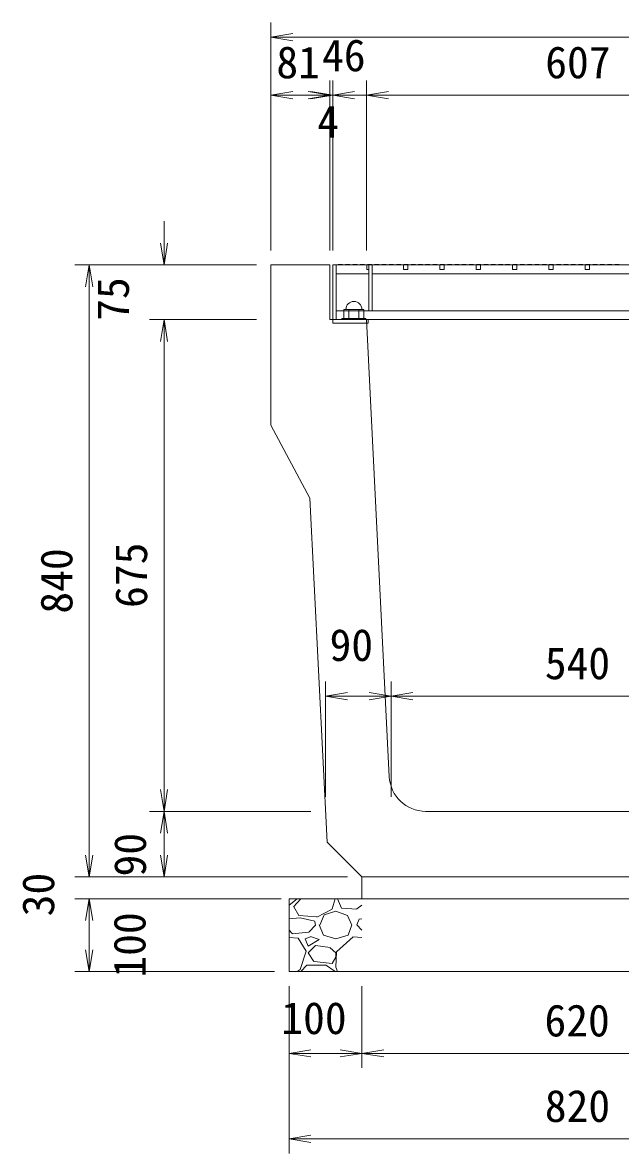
# Model space of a CAD drawing. Units: millimetres, scale not verified. Extents: x 0 to 84100, y 0 to 59400.
# Drawn here: x 34491 to 38599, y 9897 to 17658 of the extents above; entities that cross this region are included whole.
import ezdxf
from ezdxf.enums import TextEntityAlignment as Align

# ---------------------------------------------------------------- set-up
doc = ezdxf.new("R2010")
doc.units = ezdxf.units.MM
doc.header["$LTSCALE"] = 100
for name, color, linetype, lineweight in [('D-STR-DIM（寸法）', 7, 'Continuous', 18), ('D-STR-STR2（構造物）', 4, 'Continuous', 18), ('D-STR-STRn（構造物）', 7, 'Continuous', 18), ('D-STR（構造物外形線）', 1, 'Continuous', 18)]:
    doc.layers.add(name, color=color, linetype=linetype, lineweight=lineweight)
doc.styles.add('ＭＳ ゴシック', font='')
doc.styles.get('ＭＳ ゴシック').set_extended_font_data('MS Gothic')

msp = doc.modelspace()

# ---------------------------------------------------------------- linework, layer by layer
at = {"layer": 'D-STR-DIM（寸法）'}
for p, q in [((36197.7, 16094.7), (36197.7, 17658.4)), ((36197.7, 17558.4), (36347.7, 17583.4)), ((36347.7, 17533.4), (36197.7, 17558.4)), ((36197.7, 17558.4), (36347.7, 17558.4)), ((40397.7, 17558.4), (36347.7, 17558.4)), ((36197.7, 16094.7), (36197.7, 17260.2)), ((36602.7, 16094.7), (36602.7, 17260.2)), ((36602.7, 16094.7), (36602.7, 17260.2)), ((36622.7, 16094.7), (36622.7, 17260.2)), ((36622.7, 16094.7), (36622.7, 17260.2)), ((36855.2, 16094.7), (36855.2, 17260.2)), ((36855.2, 16094.7), (36855.2, 17260.2)), ((36855.2, 16094.7), (36855.2, 17260.2)), ((36197.7, 17160.2), (36347.7, 17185.2)), ((36347.7, 17135.2), (36197.7, 17160.2)), ((36197.7, 17160.2), (36347.7, 17160.2)), ((36452.7, 17160.2), (36302.7, 17160.2)), ((36472.7, 17160.2), (36322.7, 17160.2)), ((36452.7, 17160.2), (36347.7, 17160.2)), ((36452.7, 17185.2), (36602.7, 17160.2)), ((36452.7, 17185.2), (36602.7, 17160.2)), ((36602.7, 17160.2), (36452.7, 17135.2)), ((36602.7, 17160.2), (36452.7, 17160.2)), ((36602.7, 17160.2), (36452.7, 17135.2)), ((36602.7, 17160.2), (36452.7, 17160.2)), ((36472.7, 17185.2), (36622.7, 17160.2)), ((36622.7, 17160.2), (36472.7, 17135.2)), ((36622.7, 17160.2), (36472.7, 17160.2)), ((36622.7, 17160.2), (36772.7, 17185.2)), ((36772.7, 17135.2), (36622.7, 17160.2)), ((36622.7, 17160.2), (36772.7, 17160.2)), ((36772.7, 17160.2), (36922.7, 17160.2)), ((36855.2, 17160.2), (37005.2, 17185.2)), ((36855.2, 17160.2), (37005.2, 17185.2)), ((36855.2, 17160.2), (37005.2, 17185.2)), ((37005.2, 17135.2), (36855.2, 17160.2)), ((36855.2, 17160.2), (37005.2, 17160.2)), ((37005.2, 17135.2), (36855.2, 17160.2)), ((36855.2, 17160.2), (37005.2, 17160.2)), ((37005.2, 17135.2), (36855.2, 17160.2)), ((36855.2, 17160.2), (37005.2, 17160.2)), ((37005.2, 17160.2), (37155.2, 17160.2)), ((39740.2, 17160.2), (37005.2, 17160.2)), ((37005.2, 17160.2), (39740.2, 17160.2)), ((35462.9, 16144.7), (35462.9, 16294.7)), ((35462.9, 15994.7), (35437.9, 16144.7)), ((35487.9, 16144.7), (35462.9, 15994.7)), ((35462.9, 15994.7), (35462.9, 16144.7)), ((36097.7, 15994.7), (34849.4, 15994.7)), ((34924.4, 15844.7), (34949.4, 15994.7)), ((34949.4, 15994.7), (34974.4, 15844.7)), ((34949.4, 15994.7), (34949.4, 15844.7)), ((36097.7, 15994.7), (35362.9, 15994.7)), ((34949.4, 15844.7), (34949.4, 11944.7)), ((36837, 15689.7), (36698.4, 15689.7)), ((36698.4, 15689.7), (36698.4, 15627.2)), ((36733.1, 15627.2), (36733.1, 15689.7)), ((36802.4, 15627.2), (36802.4, 15689.7)), ((36837, 15627.2), (36837, 15689.7)), ((36097.7, 15619.7), (35362.9, 15619.7)), ((36097.7, 15619.7), (35362.9, 15619.7)), ((35437.9, 15469.7), (35462.9, 15619.7)), ((35437.9, 15469.7), (35462.9, 15619.7)), ((35462.9, 15619.7), (35487.9, 15469.7)), ((35462.9, 15619.7), (35462.9, 15469.7)), ((35462.9, 15619.7), (35487.9, 15469.7)), ((35462.9, 15619.7), (35462.9, 15469.7)), ((36850.2, 15627.2), (36685.2, 15627.2)), ((36685.2, 15627.2), (36685.2, 15619.7)), ((36685.2, 15619.7), (36767.7, 15619.7)), ((36698.4, 15627.2), (36837, 15627.2)), ((36767.7, 15619.7), (36850.2, 15619.7)), ((36850.2, 15619.7), (36850.2, 15627.2)), ((35462.9, 15469.7), (35462.9, 15319.7)), ((35462.9, 15469.7), (35462.9, 12394.7)), ((36572.7, 12344.7), (36572.7, 13135.7)), ((37022.7, 12344.7), (37022.7, 13135.7)), ((37022.7, 12344.7), (37022.7, 13135.7)), ((36572.7, 13035.7), (36722.7, 13060.7)), ((36872.7, 13060.7), (37022.7, 13035.7)), ((37022.7, 13035.7), (37172.7, 13060.7)), ((36722.7, 13010.7), (36572.7, 13035.7)), ((36572.7, 13035.7), (36722.7, 13035.7)), ((36872.7, 13035.7), (36722.7, 13035.7)), ((37022.7, 13035.7), (36872.7, 13010.7)), ((37022.7, 13035.7), (36872.7, 13035.7)), ((37172.7, 13010.7), (37022.7, 13035.7)), ((37022.7, 13035.7), (37172.7, 13035.7)), ((39572.7, 13035.7), (37172.7, 13035.7)), ((35462.9, 12244.7), (35437.9, 12394.7)), ((35487.9, 12394.7), (35462.9, 12244.7)), ((35462.9, 12244.7), (35462.9, 12394.7)), ((36472.7, 12244.7), (35362.9, 12244.7)), ((36472.7, 12244.7), (35362.9, 12244.7)), ((35437.9, 12094.7), (35462.9, 12244.7)), ((35462.9, 12244.7), (35487.9, 12094.7)), ((35462.9, 12244.7), (35462.9, 12094.7)), ((34949.4, 11944.7), (34949.4, 12094.7)), ((35462.9, 12094.7), (35462.9, 11944.7)), ((34949.4, 11794.7), (34924.4, 11944.7)), ((34949.4, 11794.7), (34924.4, 11944.7)), ((34974.4, 11944.7), (34949.4, 11794.7)), ((34949.4, 11794.7), (34949.4, 11944.7)), ((34974.4, 11944.7), (34949.4, 11794.7)), ((34949.4, 11794.7), (34949.4, 11944.7)), ((35462.9, 11794.7), (35437.9, 11944.7)), ((35487.9, 11944.7), (35462.9, 11794.7)), ((35462.9, 11794.7), (35462.9, 11944.7)), ((36722.7, 11794.7), (34849.4, 11794.7)), ((36722.7, 11794.7), (34849.4, 11794.7)), ((36722.7, 11794.7), (35362.9, 11794.7)), ((36222.7, 11644.7), (34849.4, 11644.7)), ((36267.7, 11644.7), (34849.4, 11644.7)), ((34924.4, 11494.7), (34949.4, 11644.7)), ((34924.4, 11494.7), (34949.4, 11644.7)), ((34949.4, 11644.7), (34974.4, 11494.7)), ((34949.4, 11644.7), (34949.4, 11494.7)), ((34949.4, 11644.7), (34974.4, 11494.7)), ((34949.4, 11644.7), (34949.4, 11494.7)), ((34949.4, 11494.7), (34949.4, 11344.7)), ((34949.4, 11494.7), (34949.4, 11294.7)), ((34949.4, 11144.7), (34924.4, 11294.7)), ((34974.4, 11294.7), (34949.4, 11144.7)), ((34949.4, 11144.7), (34949.4, 11294.7)), ((36222.7, 11144.7), (34849.4, 11144.7)), ((36322.7, 11044.7), (36322.7, 9896.9)), ((36322.7, 11044.7), (36322.7, 10483.5)), ((36822.7, 11044.7), (36822.7, 10483.5)), ((36822.7, 11044.7), (36822.7, 10483.5)), ((36322.7, 10583.5), (36472.7, 10608.5)), ((36472.7, 10558.5), (36322.7, 10583.5)), ((36322.7, 10583.5), (36472.7, 10583.5)), ((36672.7, 10583.5), (36472.7, 10583.5)), ((36672.7, 10608.5), (36822.7, 10583.5)), ((36822.7, 10583.5), (36672.7, 10558.5)), ((36822.7, 10583.5), (36672.7, 10583.5)), ((36822.7, 10583.5), (36972.7, 10608.5)), ((36972.7, 10558.5), (36822.7, 10583.5)), ((36822.7, 10583.5), (36972.7, 10583.5)), ((39772.7, 10583.5), (36972.7, 10583.5)), ((36322.7, 9996.9), (36472.7, 10021.9)), ((36472.7, 9971.9), (36322.7, 9996.9)), ((36322.7, 9996.9), (36472.7, 9996.9)), ((40272.7, 9996.9), (36472.7, 9996.9))]:
    msp.add_line(p, q, dxfattribs=at)
msp.add_arc((36767.7, 15689.7), 55, 0, 180, dxfattribs=at)
at = {"layer": 'D-STR-STR2（構造物）'}
for p, q in [((36645.2, 15994.7), (36622.7, 15994.7)), ((36622.7, 15994.7), (36622.7, 15594.7)), ((36645.2, 15669.7), (36645.2, 15994.7)), ((36645.2, 15994.7), (36645.2, 15619.7)), ((36645.2, 15994.7), (36870.2, 15994.7)), ((36660.2, 15998.2), (36660.2, 15994.7)), ((36690.2, 15998.2), (36660.2, 15998.2)), ((36690.2, 15994.7), (36690.2, 15998.2)), ((36710.2, 15998.2), (36710.2, 15994.7)), ((36740.2, 15998.2), (36710.2, 15998.2)), ((36740.2, 15994.7), (36740.2, 15998.2)), ((36760.2, 15998.2), (36760.2, 15994.7)), ((36790.2, 15998.2), (36760.2, 15998.2)), ((36790.2, 15994.7), (36790.2, 15998.2)), ((36810.2, 15998.2), (36810.2, 15994.7)), ((36840.2, 15998.2), (36810.2, 15998.2)), ((36840.2, 15994.7), (36840.2, 15998.2)), ((36857.7, 15964.7), (36857.7, 15994.7)), ((36857.7, 15994.7), (36870.2, 15994.7)), ((36860.2, 15998.2), (36860.2, 15994.7)), ((36890.2, 15998.2), (36860.2, 15998.2)), ((36870.2, 15994.7), (36870.2, 15679.7)), ((36892.7, 15994.7), (36870.2, 15994.7)), ((36870.2, 15994.7), (36870.2, 15679.7)), ((36870.2, 15994.7), (36887.7, 15994.7)), ((36870.2, 15994.7), (36892.7, 15994.7)), ((36890.2, 15994.7), (36890.2, 15998.2)), ((36892.7, 15994.7), (36892.7, 15679.7)), ((36892.7, 15679.7), (36892.7, 15994.7)), ((36892.7, 15994.7), (39852.7, 15994.7)), ((36910.2, 15998.2), (36910.2, 15994.7)), ((36940.2, 15998.2), (36910.2, 15998.2)), ((36940.2, 15994.7), (36940.2, 15998.2)), ((36960.2, 15998.2), (36960.2, 15994.7)), ((36990.2, 15998.2), (36960.2, 15998.2)), ((36990.2, 15994.7), (36990.2, 15998.2)), ((37010.2, 15998.2), (37010.2, 15994.7)), ((37040.2, 15998.2), (37010.2, 15998.2)), ((37040.2, 15994.7), (37040.2, 15998.2)), ((37060.2, 15998.2), (37060.2, 15994.7)), ((37090.2, 15998.2), (37060.2, 15998.2)), ((37090.2, 15994.7), (37090.2, 15998.2)), ((37107.7, 15964.7), (37107.7, 15994.7)), ((37107.7, 15994.7), (37137.7, 15994.7)), ((37110.2, 15998.2), (37110.2, 15994.7)), ((37140.2, 15998.2), (37110.2, 15998.2)), ((37137.7, 15994.7), (37137.7, 15964.7)), ((37140.2, 15994.7), (37140.2, 15998.2)), ((37160.2, 15998.2), (37160.2, 15994.7)), ((37190.2, 15998.2), (37160.2, 15998.2)), ((37190.2, 15994.7), (37190.2, 15998.2)), ((37210.2, 15998.2), (37210.2, 15994.7)), ((37240.2, 15998.2), (37210.2, 15998.2)), ((37240.2, 15994.7), (37240.2, 15998.2)), ((37260.2, 15998.2), (37260.2, 15994.7)), ((37290.2, 15998.2), (37260.2, 15998.2)), ((37290.2, 15994.7), (37290.2, 15998.2)), ((37310.2, 15998.2), (37310.2, 15994.7)), ((37340.2, 15998.2), (37310.2, 15998.2)), ((37340.2, 15994.7), (37340.2, 15998.2)), ((37357.7, 15964.7), (37357.7, 15994.7)), ((37357.7, 15994.7), (37387.7, 15994.7)), ((37360.2, 15998.2), (37360.2, 15994.7)), ((37390.2, 15998.2), (37360.2, 15998.2)), ((37387.7, 15994.7), (37387.7, 15964.7)), ((37390.2, 15994.7), (37390.2, 15998.2)), ((37410.2, 15998.2), (37410.2, 15994.7)), ((37440.2, 15998.2), (37410.2, 15998.2)), ((37440.2, 15994.7), (37440.2, 15998.2)), ((37460.2, 15998.2), (37460.2, 15994.7)), ((37490.2, 15998.2), (37460.2, 15998.2)), ((37490.2, 15994.7), (37490.2, 15998.2)), ((37510.2, 15998.2), (37510.2, 15994.7)), ((37540.2, 15998.2), (37510.2, 15998.2)), ((37540.2, 15994.7), (37540.2, 15998.2)), ((37560.2, 15998.2), (37560.2, 15994.7)), ((37590.2, 15998.2), (37560.2, 15998.2)), ((37590.2, 15994.7), (37590.2, 15998.2)), ((37607.7, 15964.7), (37607.7, 15994.7)), ((37607.7, 15994.7), (37637.7, 15994.7)), ((37610.2, 15998.2), (37610.2, 15994.7)), ((37640.2, 15998.2), (37610.2, 15998.2)), ((37637.7, 15994.7), (37637.7, 15964.7)), ((37640.2, 15994.7), (37640.2, 15998.2)), ((37660.2, 15998.2), (37660.2, 15994.7)), ((37690.2, 15998.2), (37660.2, 15998.2)), ((37690.2, 15994.7), (37690.2, 15998.2)), ((37710.2, 15998.2), (37710.2, 15994.7)), ((37740.2, 15998.2), (37710.2, 15998.2)), ((37740.2, 15994.7), (37740.2, 15998.2)), ((37760.2, 15998.2), (37760.2, 15994.7)), ((37790.2, 15998.2), (37760.2, 15998.2)), ((37790.2, 15994.7), (37790.2, 15998.2)), ((37810.2, 15998.2), (37810.2, 15994.7)), ((37840.2, 15998.2), (37810.2, 15998.2)), ((37840.2, 15994.7), (37840.2, 15998.2)), ((37857.7, 15964.7), (37857.7, 15994.7)), ((37857.7, 15994.7), (37887.7, 15994.7)), ((37860.2, 15998.2), (37860.2, 15994.7)), ((37890.2, 15998.2), (37860.2, 15998.2)), ((37887.7, 15994.7), (37887.7, 15964.7)), ((37890.2, 15994.7), (37890.2, 15998.2)), ((37910.2, 15998.2), (37910.2, 15994.7)), ((37940.2, 15998.2), (37910.2, 15998.2)), ((37940.2, 15994.7), (37940.2, 15998.2)), ((37960.2, 15998.2), (37960.2, 15994.7)), ((37990.2, 15998.2), (37960.2, 15998.2)), ((37990.2, 15994.7), (37990.2, 15998.2)), ((38010.2, 15998.2), (38010.2, 15994.7)), ((38040.2, 15998.2), (38010.2, 15998.2)), ((38040.2, 15994.7), (38040.2, 15998.2)), ((38060.2, 15998.2), (38060.2, 15994.7)), ((38090.2, 15998.2), (38060.2, 15998.2)), ((38090.2, 15994.7), (38090.2, 15998.2)), ((38107.7, 15964.7), (38107.7, 15994.7)), ((38107.7, 15994.7), (38137.7, 15994.7)), ((38110.2, 15998.2), (38110.2, 15994.7)), ((38140.2, 15998.2), (38110.2, 15998.2)), ((38137.7, 15994.7), (38137.7, 15964.7)), ((38140.2, 15994.7), (38140.2, 15998.2)), ((38160.2, 15998.2), (38160.2, 15994.7)), ((38190.2, 15998.2), (38160.2, 15998.2)), ((38190.2, 15994.7), (38190.2, 15998.2)), ((38210.2, 15998.2), (38210.2, 15994.7)), ((38240.2, 15998.2), (38210.2, 15998.2)), ((38240.2, 15994.7), (38240.2, 15998.2)), ((38260.2, 15998.2), (38260.2, 15994.7)), ((38290.2, 15998.2), (38260.2, 15998.2)), ((38290.2, 15994.7), (38290.2, 15998.2)), ((38310.2, 15998.2), (38310.2, 15994.7)), ((38340.2, 15998.2), (38310.2, 15998.2)), ((38340.2, 15994.7), (38340.2, 15998.2)), ((38357.7, 15964.7), (38357.7, 15994.7)), ((38357.7, 15994.7), (38387.7, 15994.7)), ((38360.2, 15998.2), (38360.2, 15994.7)), ((38390.2, 15998.2), (38360.2, 15998.2)), ((38387.7, 15994.7), (38387.7, 15964.7)), ((38390.2, 15994.7), (38390.2, 15998.2)), ((38410.2, 15998.2), (38410.2, 15994.7)), ((38440.2, 15998.2), (38410.2, 15998.2)), ((38440.2, 15994.7), (38440.2, 15998.2)), ((38460.2, 15998.2), (38460.2, 15994.7)), ((38490.2, 15998.2), (38460.2, 15998.2)), ((38490.2, 15994.7), (38490.2, 15998.2)), ((38510.2, 15998.2), (38510.2, 15994.7)), ((38540.2, 15998.2), (38510.2, 15998.2)), ((38540.2, 15994.7), (38540.2, 15998.2)), ((38560.2, 15998.2), (38560.2, 15994.7)), ((38590.2, 15998.2), (38560.2, 15998.2)), ((38590.2, 15994.7), (38590.2, 15998.2)), ((36645.2, 15934.7), (36870.2, 15934.7)), ((36870.2, 15964.7), (36857.7, 15964.7)), ((36892.7, 15934.7), (39852.7, 15934.7)), ((37137.7, 15964.7), (37107.7, 15964.7)), ((37387.7, 15964.7), (37357.7, 15964.7)), ((37637.7, 15964.7), (37607.7, 15964.7)), ((37887.7, 15964.7), (37857.7, 15964.7)), ((38137.7, 15964.7), (38107.7, 15964.7)), ((38387.7, 15964.7), (38357.7, 15964.7)), ((36645.2, 15679.7), (36870.2, 15679.7)), ((36870.2, 15679.7), (36892.7, 15679.7)), ((36870.2, 15679.7), (36892.7, 15679.7)), ((36892.7, 15679.7), (39852.7, 15679.7)), ((36622.7, 15619.7), (36622.7, 15594.7)), ((36645.2, 15619.7), (40100.2, 15619.7)), ((36865.2, 15594.7), (36865.2, 15619.7)), ((36622.7, 15594.7), (36865.2, 15594.7))]:
    msp.add_line(p, q, dxfattribs=at)
at = {"layer": 'D-STR-STRn（構造物）'}
for p, q in [((36822.7, 11794.7), (36822.7, 11644.7)), ((36822.7, 11644.7), (36322.7, 11644.7)), ((36322.7, 11644.7), (36322.7, 11144.7)), ((36322.7, 11601.2), (36379, 11644.7)), ((36353.6, 11589.5), (36403.3, 11644.7)), ((36638.8, 11644.4), (36618.8, 11574.4)), ((36655.8, 11644.7), (36682.8, 11580.6)), ((39922.7, 11644.7), (36822.7, 11644.7)), ((36389.6, 11529.2), (36354.6, 11589.2)), ((36618.8, 11574.1), (36513.8, 11519.1)), ((36683.3, 11579.2), (36788.3, 11574.2)), ((36788.6, 11574.8), (36822.7, 11601.2)), ((36399, 11513.9), (36322.7, 11505.8)), ((36513.3, 11520.5), (36388.3, 11530.5)), ((36498.4, 11489.7), (36398.4, 11514.7)), ((36503.7, 11464.1), (36498.7, 11489.1)), ((36533.5, 11464.4), (36563.5, 11534.4)), ((36563.6, 11534.4), (36643.6, 11559.4)), ((36643.4, 11559.4), (36723.4, 11529.4)), ((36723.7, 11529.3), (36753.7, 11464.3)), ((36788.5, 11464.6), (36803.5, 11504.6)), ((36822.7, 11505.8), (36804, 11503.9)), ((36343.4, 11406.1), (36322.7, 11428.7)), ((36458.2, 11414.8), (36343.2, 11404.8)), ((36503.6, 11464.5), (36458.6, 11414.5)), ((36528.2, 11464.6), (36558.2, 11394.6)), ((36728.4, 11394.7), (36753.4, 11464.7)), ((36822.7, 11428.7), (36788.4, 11466.1)), ((36383.7, 11373.9), (36322.7, 11379)), ((36439.7, 11284.7), (36384.7, 11374.7)), ((36433.4, 11369.5), (36453.4, 11319.5)), ((36468.5, 11384.3), (36433.5, 11369.3)), ((36453.4, 11319.6), (36528.4, 11364.6)), ((36528.8, 11364.5), (36468.8, 11384.5)), ((36558.2, 11394.1), (36643.2, 11369.1)), ((36643.9, 11369.2), (36728.9, 11394.2)), ((36763.7, 11384.4), (36648.7, 11279.4)), ((36822.7, 11379), (36763.7, 11383.9)), ((36398.6, 11159.3), (36438.6, 11284.3)), ((36453.4, 11274.6), (36493.4, 11214.6)), ((36503.6, 11324.4), (36453.6, 11274.4)), ((36604.2, 11309.7), (36504.2, 11324.7)), ((36644.6, 11273.4), (36604.6, 11308.4)), ((36648.4, 11279.7), (36643.4, 11174.7)), ((36643.6, 11244.5), (36643.6, 11274.5)), ((36403.3, 11144.7), (36443.6, 11189.5)), ((36443.6, 11189.5), (36573.6, 11189.5)), ((36493.8, 11214.2), (36618.8, 11199.2)), ((36573.4, 11190.6), (36638.4, 11145.6)), ((36618.7, 11199.5), (36643.7, 11244.5)), ((36322.7, 11144.7), (40422.7, 11144.7)), ((36379, 11144.7), (36398.6, 11159.8)), ((36642.8, 11175.6), (36655.8, 11144.7))]:
    msp.add_line(p, q, dxfattribs=at)
at = {"layer": 'D-STR（構造物外形線）'}
for p, q in [((36197.7, 15994.7), (36197.7, 14894.7)), ((36602.7, 15994.7), (36197.7, 15994.7)), ((36602.7, 15994.7), (36602.7, 15619.7)), ((36602.7, 15619.7), (36855.2, 15619.7)), ((36855.2, 15619.7), (37010.9, 12482.3)), ((36197.7, 14894.7), (36466, 14394.7)), ((36466, 14394.7), (36583.2, 12034.2)), ((37260.6, 12244.7), (39484.8, 12244.7)), ((36822.7, 11794.7), (36583.2, 12034.2)), ((36822.7, 11794.7), (39922.7, 11794.7))]:
    msp.add_line(p, q, dxfattribs=at)
msp.add_arc((37260.6, 12494.7), 250, 182.84124, 270, dxfattribs=at)

# ---------------------------------------------------------------- texts
at = {"layer": 'D-STR-DIM（寸法）', "style": 'ＭＳ ゴシック'}
for s, p in [('46', (36548.6, 17258.3)), ('81', (36235, 17210.2)), ('607', (38082.6, 17210.2)), ('607', (38082.6, 17210.2)), ('4', (36516, 16803.5)), ('90', (36600.5, 13210.7)), ('540', (38079.6, 13085.7)), ('100', (36268.9, 10649.9)), ('620', (38077.3, 10633.5)), ('820', (38079.6, 10046.9))]:
    msp.add_text(s, height=219.9, dxfattribs=at).set_placement(p, align=Align.BOTTOM_LEFT)
for s, p in [('75', (35287.9, 15611.5)), ('675', (35412.9, 13640.6)), ('840', (34899.4, 13601.5)), ('90', (35405.2, 11797.5)), ('30', (34774.4, 11524)), ('100', (35401.8, 11103.1))]:
    msp.add_text(s, height=219.9, rotation=90, dxfattribs=at).set_placement(p, align=Align.BOTTOM_LEFT)

doc.saveas('drawing.dxf')
